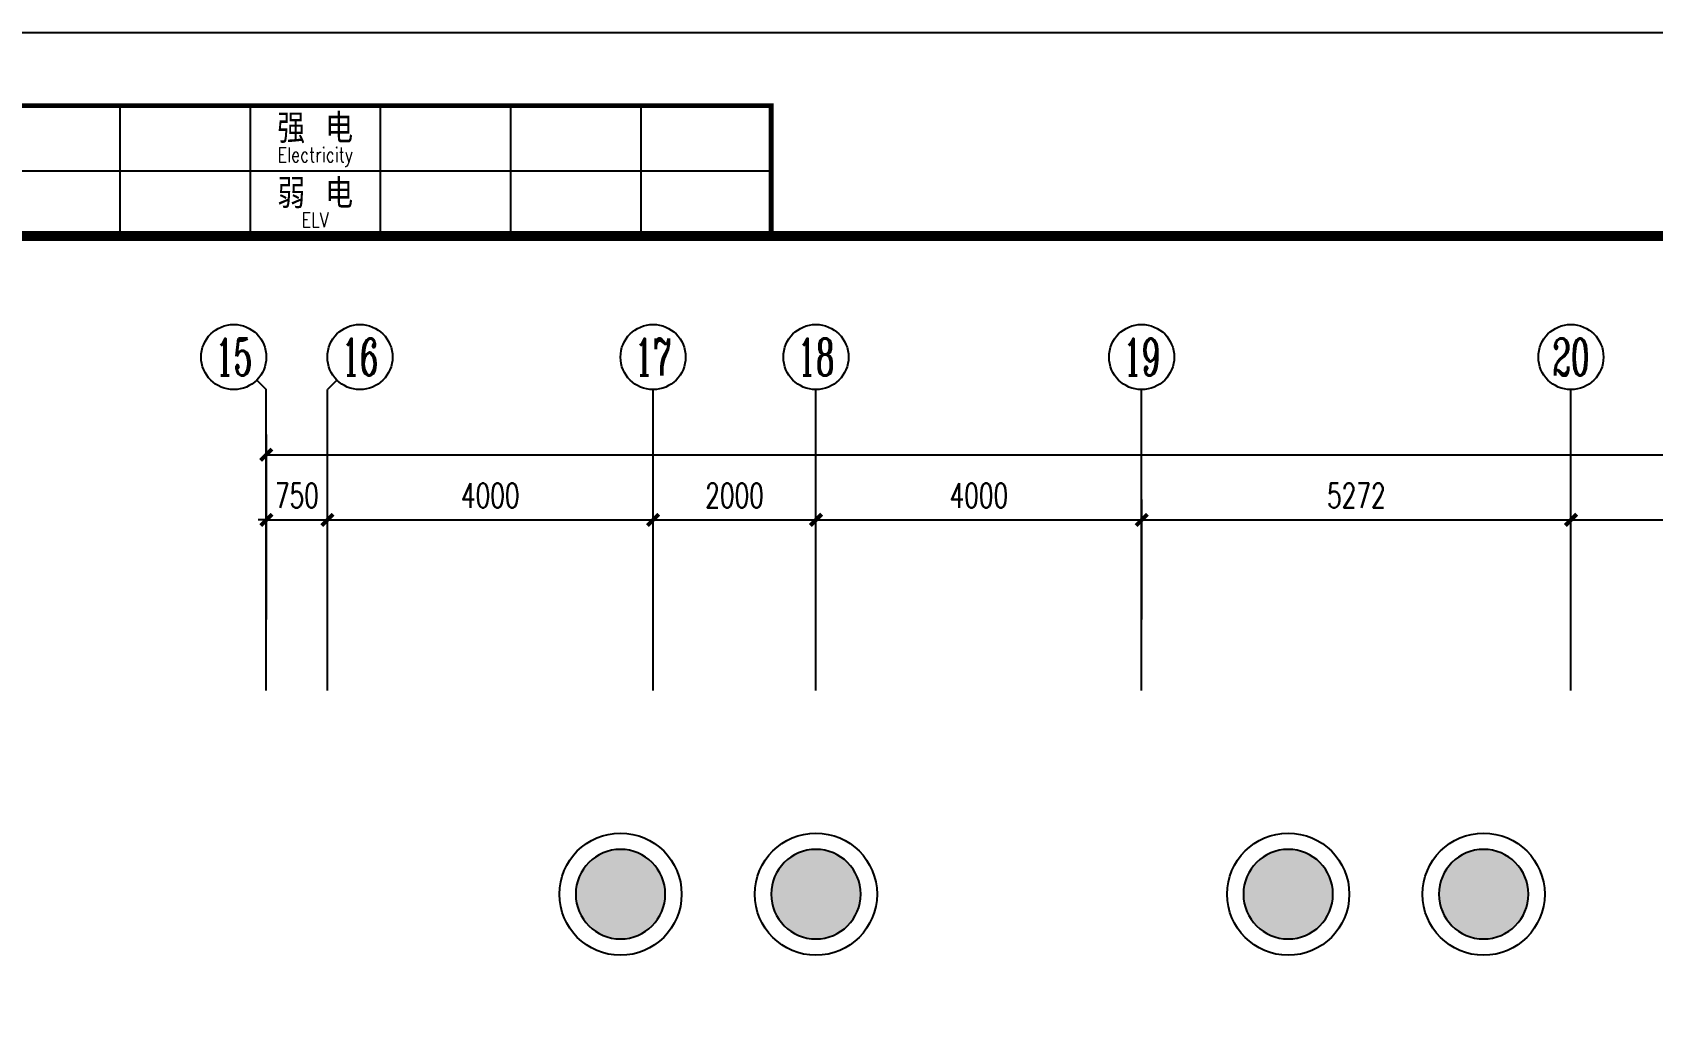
# Model space of a CAD drawing. Extents: x 190999 to 918899, y -200814 to 215286.
# Drawn here: x 686026 to 705924, y -93889 to -81914 of the extents above; entities that cross this region are included whole.
import ezdxf
from ezdxf.enums import TextEntityAlignment as Align

# ---------------------------------------------------------------- set-up
doc = ezdxf.new("R2010")
doc.units = 0
doc.header["$LTSCALE"] = 1000
doc.header["$MEASUREMENT"] = 0
doc.layers.get('Defpoints').update_dxf_attribs({"color": 1})
for name, color, linetype in [('A-外包装修', 250, 'Continuous'), ('AXIS', 3, 'Continuous'), ('AXIS_TEXT', 7, 'Continuous'), ('COLUMN', 2, 'Continuous'), ('PUB_HATCH', 250, 'Continuous'), ('图框', 189, 'Continuous')]:
    doc.layers.add(name, color=color, linetype=linetype)
doc.styles.add('_TCH_AXIS', font='COMPLEX', dxfattribs={"bigfont": 'GBCBIG'})
doc.styles.add('COMPLEX', font='COMPLEX')
doc.styles.add('DIM_FONT', font='SIMPLEX', dxfattribs={"width": 0.7, "bigfont": 'GBCBIG'})
doc.styles.add('TKZ2_tjkts.shx', font='tjromant.shx', dxfattribs={"bigfont": 'tjkts.shx'})
doc.dimstyles.new('DIMN', dxfattribs={"dimtxt": 300, "dimasz": 100, "dimexe": 250, "dimexo": 300, "dimgap": 150, "dimtad": 1, "dimdec": 0, "dimzin": 0, "dimdsep": 46, "dimtxsty": 'DIM_FONT', "dimblk": 'ARCHTICK', "dimcen": 0.09, "dimclrt": 7, "dimazin": 2, "dimtfac": 1, "dimtdec": 0, "dimtix": 1, "dimtmove": 2, "dimatfit": 3, "dimfxl": 0, "dimtolj": 1, "dimtzin": 0, "dimarcsym": 0})

# ---------------------------------------------------------------- blocks, each defined once
blk = doc.blocks.new('TJAD_TK_A0')
at = {"layer": '图框'}
for p, q in [((973, -441.7), (973, 399.3)), ((990, -412.7), (990, -156.7)), ((982, -172.7), (998, -172.7)), ((982, -188.7), (998, -188.7)), ((982, -204.7), (998, -204.7)), ((982, -220.7), (998, -220.7)), ((982, -236.7), (998, -236.7))]:
    blk.add_line(p, q, dxfattribs=at)
at = {"layer": '图框', "const_width": 1.2}
blk.add_lwpolyline([(2152, -431.7), (2152, 389.3), (998, 389.3), (998, -431.7)], close=True, dxfattribs=at)
at = {"layer": '图框', "const_width": 0.6}
blk.add_lwpolyline([(998, -431.7), (982, -431.7), (982, -156.7), (998, -156.7)], dxfattribs=at)
at = {"layer": '图框', "style": 'TKZ2_tjkts.shx'}
for s, p in [('强 电', (984.79, -212.7)), ('弱 电', (992.79, -212.7))]:
    blk.add_text(s, height=3.6, rotation=90, dxfattribs=at).set_placement(p, align=Align.MIDDLE_CENTER)
at = {"layer": '图框', "style": 'TKZ2_tjkts.shx', "width": 0.8}
for s, p in [('Electricity', (988.02, -212.7)), ('ELV', (996.02, -212.7))]:
    blk.add_text(s, height=1.8, rotation=90, dxfattribs=at).set_placement(p, align=Align.MIDDLE_CENTER)
blk = doc.blocks.new('_ArchTick')
at = {"const_width": 0.5}
blk.add_lwpolyline([(-0.7, -0.7), (0.7, 0.7)], dxfattribs=at)
blk = doc.blocks.new('*D785')
at = {"layer": 'AXIS', "color": 0, "lineweight": -2}
for p, q in [((688899, -89125), (688899, -87650)), ((689649, -89125), (689649, -87650)), ((688899, -87900), (688799, -87900)), ((688899, -87900), (689649, -87900)), ((689649, -87900), (689749, -87900))]:
    blk.add_line(p, q, dxfattribs=at)
at = {"layer": 'Defpoints', "color": 0}
for p in [(689649, -87900), (688899, -89425), (689649, -89425)]:
    blk.add_point(p, dxfattribs=at)
at = {"layer": 'AXIS', "color": 0, "lineweight": -2, "xscale": 100, "yscale": 100, "zscale": 100}
blk.add_blockref('_ArchTick', (688899, -87900), dxfattribs=at)
at = {"layer": 'AXIS', "color": 0, "lineweight": -2, "xscale": 100, "yscale": 100, "zscale": 100, "rotation": 180}
blk.add_blockref('_ArchTick', (689649, -87900), dxfattribs=at)
at = {"layer": 'AXIS', "color": 7, "insert": (689274, -87600), "char_height": 300, "attachment_point": 5, "style": 'DIM_FONT'}
blk.add_mtext('\\A1;750', dxfattribs=at)
blk = doc.blocks.new('*D786')
at = {"layer": 'AXIS', "color": 0, "lineweight": -2}
for p, q in [((689649, -89125), (689649, -87650)), ((693649, -89125), (693649, -87650)), ((689649, -87900), (693649, -87900))]:
    blk.add_line(p, q, dxfattribs=at)
at = {"layer": 'Defpoints', "color": 0}
for p in [(693649, -87900), (689649, -89425), (693649, -89425)]:
    blk.add_point(p, dxfattribs=at)
at = {"layer": 'AXIS', "color": 0, "lineweight": -2, "xscale": 100, "yscale": 100, "zscale": 100, "rotation": 180}
blk.add_blockref('_ArchTick', (689649, -87900), dxfattribs=at)
at = {"layer": 'AXIS', "color": 0, "lineweight": -2, "xscale": 100, "yscale": 100, "zscale": 100}
blk.add_blockref('_ArchTick', (693649, -87900), dxfattribs=at)
at = {"layer": 'AXIS', "color": 7, "insert": (691649, -87600), "char_height": 300, "attachment_point": 5, "style": 'DIM_FONT'}
blk.add_mtext('\\A1;4000', dxfattribs=at)
blk = doc.blocks.new('*D787')
at = {"layer": 'AXIS', "color": 0, "lineweight": -2}
for p, q in [((693649, -89125), (693649, -87650)), ((695649, -89125), (695649, -87650)), ((693649, -87900), (695649, -87900))]:
    blk.add_line(p, q, dxfattribs=at)
at = {"layer": 'Defpoints', "color": 0}
for p in [(695649, -87900), (693649, -89425), (695649, -89425)]:
    blk.add_point(p, dxfattribs=at)
at = {"layer": 'AXIS', "color": 0, "lineweight": -2, "xscale": 100, "yscale": 100, "zscale": 100, "rotation": 180}
blk.add_blockref('_ArchTick', (693649, -87900), dxfattribs=at)
at = {"layer": 'AXIS', "color": 0, "lineweight": -2, "xscale": 100, "yscale": 100, "zscale": 100}
blk.add_blockref('_ArchTick', (695649, -87900), dxfattribs=at)
at = {"layer": 'AXIS', "color": 7, "insert": (694649, -87600), "char_height": 300, "attachment_point": 5, "style": 'DIM_FONT'}
blk.add_mtext('\\A1;2000', dxfattribs=at)
blk = doc.blocks.new('*D788')
at = {"layer": 'AXIS', "color": 0, "lineweight": -2}
for p, q in [((695649, -89125), (695649, -87650)), ((699649, -89125), (699649, -87650)), ((695649, -87900), (699649, -87900))]:
    blk.add_line(p, q, dxfattribs=at)
at = {"layer": 'Defpoints', "color": 0}
for p in [(699649, -87900), (695649, -89425), (699649, -89425)]:
    blk.add_point(p, dxfattribs=at)
at = {"layer": 'AXIS', "color": 0, "lineweight": -2, "xscale": 100, "yscale": 100, "zscale": 100, "rotation": 180}
blk.add_blockref('_ArchTick', (695649, -87900), dxfattribs=at)
at = {"layer": 'AXIS', "color": 0, "lineweight": -2, "xscale": 100, "yscale": 100, "zscale": 100}
blk.add_blockref('_ArchTick', (699649, -87900), dxfattribs=at)
at = {"layer": 'AXIS', "color": 7, "insert": (697649, -87600), "char_height": 300, "attachment_point": 5, "style": 'DIM_FONT'}
blk.add_mtext('\\A1;4000', dxfattribs=at)
blk = doc.blocks.new('*D789')
at = {"layer": 'AXIS', "color": 0, "lineweight": -2}
for p, q in [((699649, -89125), (699649, -87650)), ((704921, -89125), (704921, -87650)), ((699649, -87900), (704921, -87900))]:
    blk.add_line(p, q, dxfattribs=at)
at = {"layer": 'Defpoints', "color": 0}
for p in [(704921, -87900), (699649, -89425), (704921, -89425)]:
    blk.add_point(p, dxfattribs=at)
at = {"layer": 'AXIS', "color": 0, "lineweight": -2, "xscale": 100, "yscale": 100, "zscale": 100, "rotation": 180}
blk.add_blockref('_ArchTick', (699649, -87900), dxfattribs=at)
at = {"layer": 'AXIS', "color": 0, "lineweight": -2, "xscale": 100, "yscale": 100, "zscale": 100}
blk.add_blockref('_ArchTick', (704921, -87900), dxfattribs=at)
at = {"layer": 'AXIS', "color": 7, "insert": (702285, -87600), "char_height": 300, "attachment_point": 5, "style": 'DIM_FONT'}
blk.add_mtext('\\A1;5272', dxfattribs=at)
blk = doc.blocks.new('*D790')
at = {"layer": 'AXIS', "color": 0, "lineweight": -2}
for p, q in [((704921, -89125), (704921, -87650)), ((712376, -89125), (712376, -87650)), ((704921, -87900), (712376, -87900))]:
    blk.add_line(p, q, dxfattribs=at)
at = {"layer": 'Defpoints', "color": 0}
for p in [(712376, -87900), (704921, -89425), (712376, -89425)]:
    blk.add_point(p, dxfattribs=at)
at = {"layer": 'AXIS', "color": 0, "lineweight": -2, "xscale": 100, "yscale": 100, "zscale": 100, "rotation": 180}
blk.add_blockref('_ArchTick', (704921, -87900), dxfattribs=at)
at = {"layer": 'AXIS', "color": 0, "lineweight": -2, "xscale": 100, "yscale": 100, "zscale": 100}
blk.add_blockref('_ArchTick', (712376, -87900), dxfattribs=at)
at = {"layer": 'AXIS', "color": 7, "insert": (708649, -87600), "char_height": 300, "attachment_point": 5, "style": 'DIM_FONT'}
blk.add_mtext('\\A1;7456', dxfattribs=at)
blk = doc.blocks.new('*D796')
at = {"layer": 'AXIS', "color": 0, "lineweight": -2}
for p, q in [((688899, -89125), (688899, -86850)), ((728399, -89125), (728399, -86850)), ((688899, -87100), (728399, -87100))]:
    blk.add_line(p, q, dxfattribs=at)
at = {"layer": 'Defpoints', "color": 0}
for p in [(728399, -87100), (688899, -89425), (728399, -89425)]:
    blk.add_point(p, dxfattribs=at)
at = {"layer": 'AXIS', "color": 0, "lineweight": -2, "xscale": 100, "yscale": 100, "zscale": 100, "rotation": 180}
blk.add_blockref('_ArchTick', (688899, -87100), dxfattribs=at)
at = {"layer": 'AXIS', "color": 0, "lineweight": -2, "xscale": 100, "yscale": 100, "zscale": 100}
blk.add_blockref('_ArchTick', (728399, -87100), dxfattribs=at)
at = {"layer": 'AXIS', "color": 7, "insert": (708649, -86800), "char_height": 300, "attachment_point": 5, "style": 'DIM_FONT'}
blk.add_mtext('\\A1;39500', dxfattribs=at)
blk = doc.blocks.new('_AXISO')
blk.add_circle((0, 0), 0.5)
at = {"layer": 'AXIS_TEXT', "style": 'COMPLEX', "width": 1.041667}
blk.add_attdef('A', text='', height=0.56, dxfattribs=at).set_placement((-0.25, -0.28), (0.25, -0.28), align=Align.FIT)

msp = doc.modelspace()

# ---------------------------------------------------------------- hatches: boundary and pattern name
at = {"layer": 'PUB_HATCH'}
for points in [[(692698.5, -92496.3, 1), (693798.5, -92496.3, 1)], [(695098.5, -92496.3, 1), (696198.5, -92496.3, 1)], [(700898.5, -92496.3, 1), (701998.5, -92496.3, 1)], [(703298.5, -92496.3, 1), (704398.5, -92496.3, 1)]]:
    msp.add_hatch(color=256, dxfattribs=at).paths.add_polyline_path(points)

# ---------------------------------------------------------------- linework, layer by layer
at = {"layer": 'A-外包装修'}
for centre in [(693248.5, -92496.3), (695648.5, -92496.3), (701448.5, -92496.3), (703848.5, -92496.3)]:
    msp.add_circle(centre, 750, dxfattribs=at)
at = {"layer": 'AXIS'}
for p, q in [((688781.4, -86182.6), (688898.5, -86299.8)), ((688898.5, -89996.3), (688898.5, -86299.8)), ((689765.7, -86182.6), (689648.5, -86299.8)), ((689648.5, -89996.3), (689648.5, -86299.8)), ((693648.5, -89996.3), (693648.5, -86299.8)), ((695648.5, -89996.3), (695648.5, -86299.8)), ((699648.5, -89996.3), (699648.5, -86299.8)), ((704920.6, -89996.3), (704920.6, -86299.8))]:
    msp.add_line(p, q, dxfattribs=at)
at = {"layer": 'COLUMN'}
for centre, start, end in [((693248.5, -92496.3), 0, 180), ((695648.5, -92496.3), 0, 180), ((701448.5, -92496.3), 0, 180), ((703848.5, -92496.3), 0, 180), ((693248.5, -92496.3), 180, 0), ((695648.5, -92496.3), 180, 0), ((701448.5, -92496.3), 180, 0), ((703848.5, -92496.3), 180, 0)]:
    msp.add_arc(centre, 550, start, end, dxfattribs=at)

# ---------------------------------------------------------------- block references
at = {"layer": 'AXIS'}
ref = msp.add_blockref('_AXISO', (688498.5, -85899.8), dxfattribs=dict(at, xscale=800, yscale=800, zscale=800))
ref.add_attrib('A', '15', dxfattribs={"layer": 'AXIS_TEXT', "height": 452.55, "style": '_TCH_AXIS', "width": 0.724138}).set_placement((688272.3, -86126), (688724.8, -86126), align=Align.FIT)
ref = msp.add_blockref('_AXISO', (690048.5, -85899.8), dxfattribs=dict(at, xscale=800, yscale=800, zscale=800))
ref.add_attrib('A', '16', dxfattribs={"layer": 'AXIS_TEXT', "height": 452.55, "style": '_TCH_AXIS', "width": 0.724138}).set_placement((689822.3, -86126), (690274.8, -86126), align=Align.FIT)
ref = msp.add_blockref('_AXISO', (693648.5, -85899.8), dxfattribs=dict(at, xscale=800, yscale=800, zscale=800))
ref.add_attrib('A', '17', dxfattribs={"layer": 'AXIS_TEXT', "height": 452.55, "style": '_TCH_AXIS', "width": 0.724138}).set_placement((693422.3, -86126), (693874.8, -86126), align=Align.FIT)
ref = msp.add_blockref('_AXISO', (695648.5, -85899.8), dxfattribs=dict(at, xscale=800, yscale=800, zscale=800))
ref.add_attrib('A', '18', dxfattribs={"layer": 'AXIS_TEXT', "height": 452.55, "style": '_TCH_AXIS', "width": 0.724138}).set_placement((695422.3, -86126), (695874.8, -86126), align=Align.FIT)
ref = msp.add_blockref('_AXISO', (699648.5, -85899.8), dxfattribs=dict(at, xscale=800, yscale=800, zscale=800))
ref.add_attrib('A', '19', dxfattribs={"layer": 'AXIS_TEXT', "height": 452.55, "style": '_TCH_AXIS', "width": 0.724138}).set_placement((699422.3, -86126), (699874.8, -86126), align=Align.FIT)
ref = msp.add_blockref('_AXISO', (704920.6, -85899.8), dxfattribs=dict(at, xscale=800, yscale=800, zscale=800))
ref.add_attrib('A', '20', dxfattribs={"layer": 'AXIS_TEXT', "height": 452.55, "style": '_TCH_AXIS', "width": 0.617647}).set_placement((704694.3, -86126), (705146.9, -86126), align=Align.FIT)
at = {"layer": '图框', "xscale": 100, "yscale": 100, "zscale": 100, "rotation": 270}
msp.add_blockref('TJAD_TK_A0', (710768.8, 15386.5), dxfattribs=at)

# ---------------------------------------------------------------- dimensions: what is measured, and where the dimension line sits
at = {"layer": 'AXIS'}
for p1, p2, distance, picture, middle in [((688898.5, -89424.8), (728398.5, -89424.8), 2325, '*D796', (708648.5, -86799.8)), ((688898.5, -89424.8), (689648.5, -89424.8), 1525, '*D785', (689273.5, -87599.8)), ((689648.5, -89424.8), (693648.5, -89424.8), 1525, '*D786', (691648.5, -87599.8)), ((693648.5, -89424.8), (695648.5, -89424.8), 1525, '*D787', (694648.5, -87599.8)), ((695648.5, -89424.8), (699648.5, -89424.8), 1525, '*D788', (697648.5, -87599.8)), ((699648.5, -89424.8), (704920.6, -89424.8), 1525, '*D789', (702284.6, -87599.8)), ((704920.6, -89424.8), (712376.5, -89424.8), 1525, '*D790', (708648.5, -87599.8))]:
    dim = msp.add_aligned_dim(p1=p1, p2=p2, distance=distance, dimstyle='DIMN', dxfattribs=at)
    dim.commit()
    dim.dimension.update_dxf_attribs({"geometry": picture, "text_midpoint": middle})

doc.saveas('drawing.dxf')
